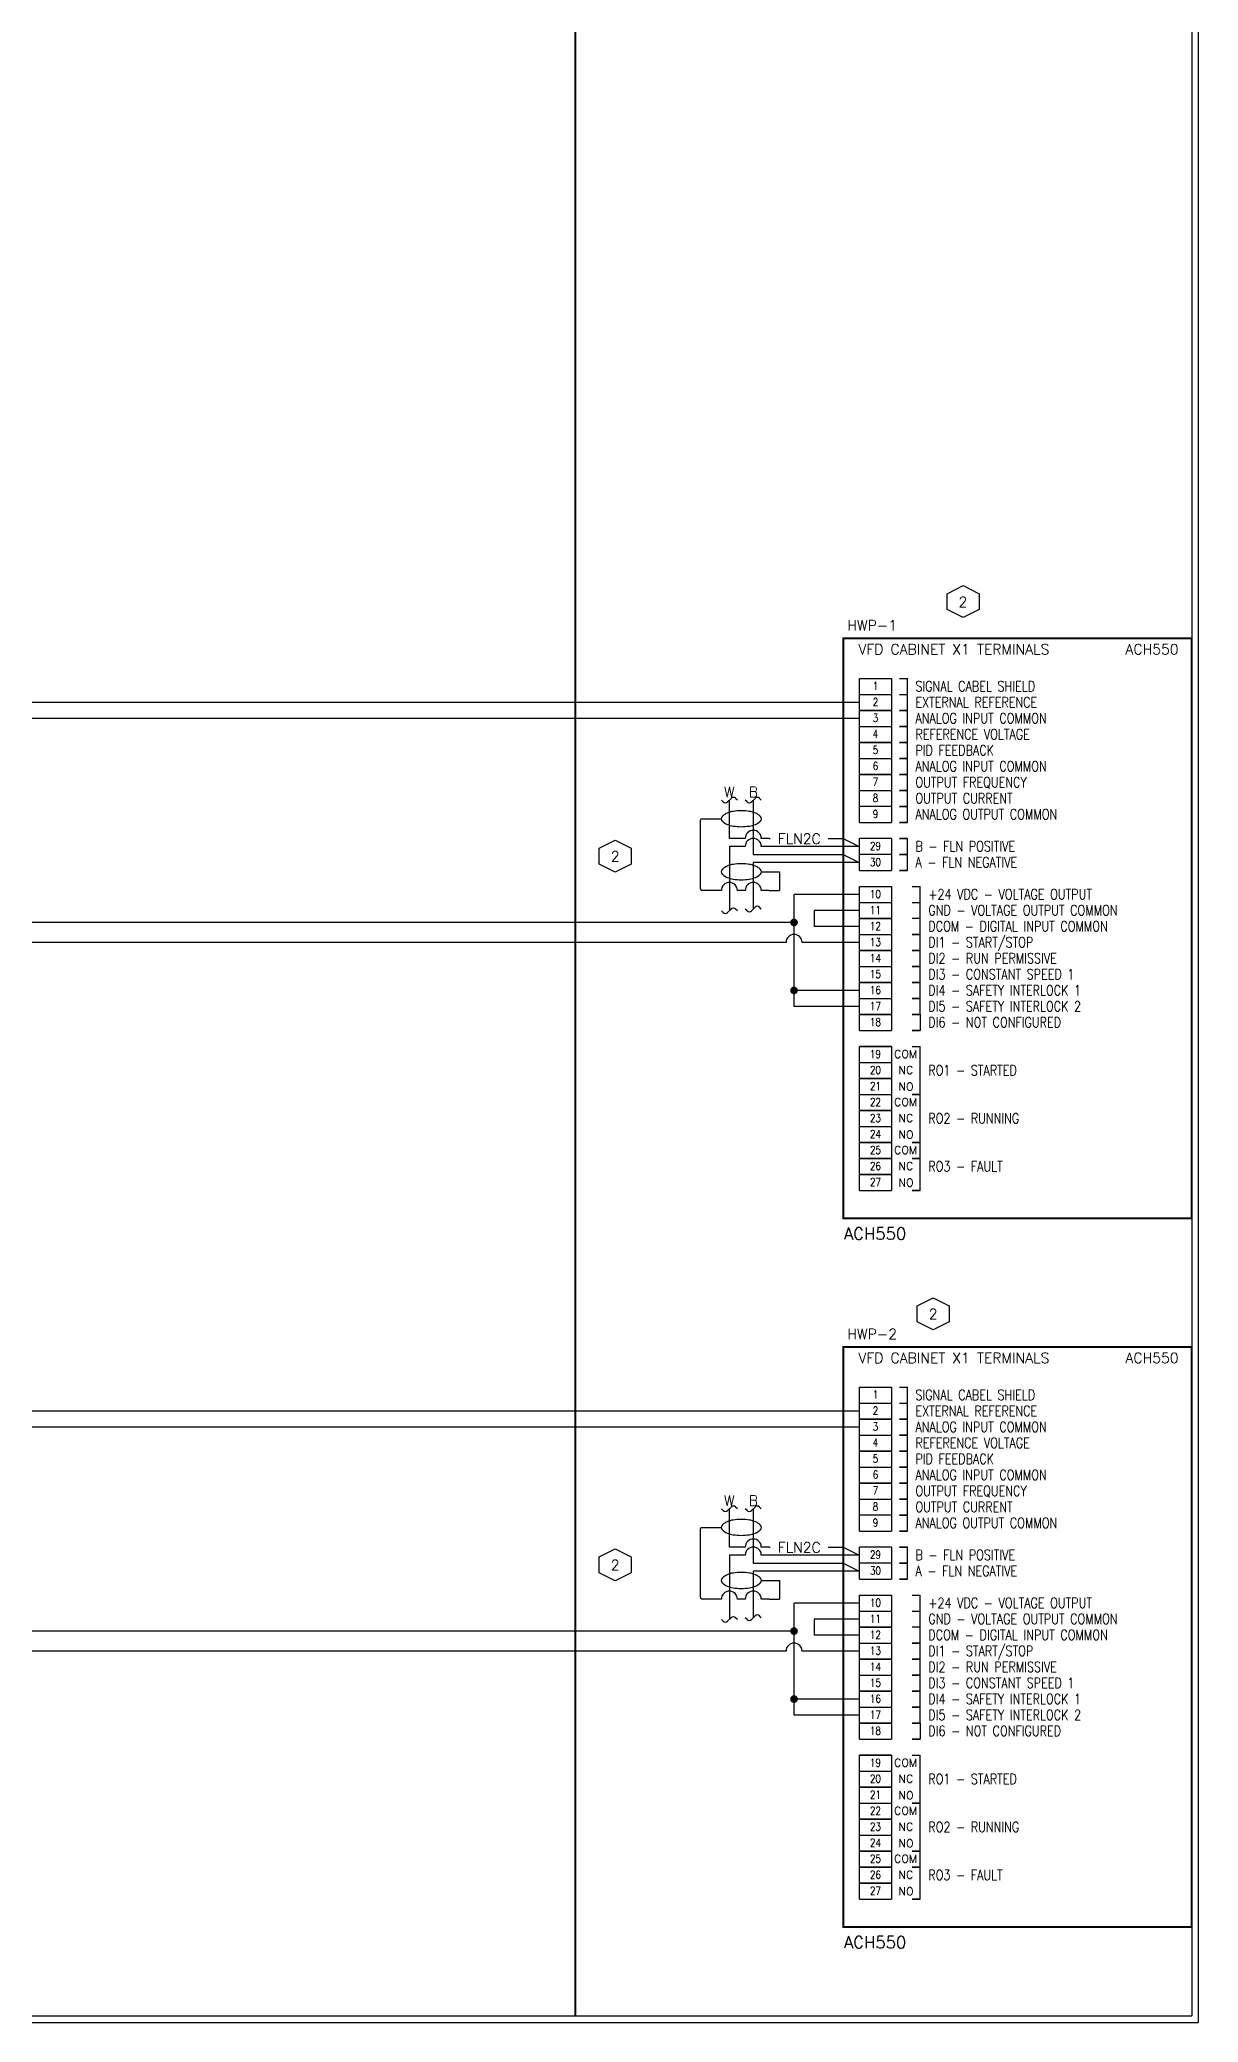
# Model space of a CAD drawing. Extents: x -2.9 to 15.2, y -6.4 to 18.8.
# Drawn here: x 6.18 to 15.23, y -6.41 to 9.08 of the extents above; entities that cross this region are included whole.
import ezdxf
from ezdxf.enums import TextEntityAlignment as Align

# ---------------------------------------------------------------- set-up
doc = ezdxf.new("R2010")
doc.units = 0
doc.header["$LTSCALE"] = 0.25
doc.header["$MEASUREMENT"] = 0
doc.set_wipeout_variables(frame=1)
doc.linetypes.add('DASHED', pattern=[0.75, 0.5, -0.25])
doc.linetypes.add('DOTS', pattern=[0.25, 0, -0.25])
doc.layers.get('0').update_dxf_attribs({"linetype": 'CONTINUOUS'})
for name, color, linetype in [('ELECTRIC', 1, 'CONTINUOUS'), ('MECHSYS', 7, 'CONTINUOUS'), ('TITLE', 7, 'CONTINUOUS'), ('TITLE-REV', 7, 'CONTINUOUS'), ('TITLE_TEXT', 7, 'CONTINUOUS')]:
    doc.layers.add(name, color=color, linetype=linetype)
doc.styles.add('ARIAL', font='helv.shx')
doc.styles.get("Standard").update_dxf_attribs({"font": 'simplex'})
doc.styles.add('TITLES', font='helv.shx', dxfattribs={"width": 0.75})
doc.styles.add('TITLES-JOBNO', font='helv.shx', dxfattribs={"width": 0.75})
doc.styles.add('TITLES-JOBTITLE', font='simplex.shx')
doc.styles.add('TITLES-SYS', font='helv.shx', dxfattribs={"width": 0.875})

# ---------------------------------------------------------------- blocks, each defined once
blk = doc.blocks.new('TITLBLKVL')
at = {"layer": 'TITLE'}
for p in [(20, 31.25), (0, 0)]:
    blk.add_line(p, (20, 0), dxfattribs=at)
at = {"layer": 'TITLE', "color": 134}
for p in [(20.062, 31.312), (-2.25, -0.063)]:
    blk.add_line(p, (20.062, -0.063), dxfattribs=at)
at = {"layer": 'TITLE-REV', "style": 'TITLES-SYS', "width": 0.875}
blk.add_attdef('REVHISTORY', text='', height=0.3, rotation=270, dxfattribs=at).set_placement((-0.37, 31), align=Align.MIDDLE_LEFT)
at = {"layer": 'TITLE_TEXT', "color": 7, "style": 'ARIAL', "width": 0.8}
for tag, p in [('COPY-DATE', (-2.348, 30.103)), ('COPY-NAME', (-2.348, 29.259))]:
    blk.add_attdef(tag, text='', height=0.125, rotation=270, dxfattribs=at).set_placement(p, align=Align.MIDDLE_LEFT)
at = {"layer": 'TITLE_TEXT', "style": 'ARIAL'}
for tag, p in [('BR_DIVISION', (-1.884, 19.009)), ('BR_NAME', (-1.58, 19.009)), ('BR_FAX', (-1.884, 14.088)), ('BR_PHONE', (-1.58, 14.088)), ('BR_COUNTRY', (-1.277, 14.088)), ('BR_CITY', (-0.973, 14.088)), ('BR_ADD2', (-0.67, 14.088)), ('BR_ADD1', (-0.366, 14.088))]:
    blk.add_attdef(tag, text='', height=0.188, rotation=270, dxfattribs=at).set_placement(p, align=Align.MIDDLE_LEFT)
at = {"layer": 'TITLE_TEXT', "style": 'TITLES-SYS', "width": 0.875}
blk.add_attdef('SYSTEM', (-2.094, 10.437), '', height=0.3, rotation=270, dxfattribs=at)
at = {"layer": 'TITLE_TEXT', "style": 'ARIAL', "flags": 8}
for tag, p in [('LOCATION', (-0.762, 10.436)), ('JOB', (-0.319, 10.436))]:
    blk.add_attdef(tag, text='', height=0.2, rotation=270, dxfattribs=at).set_placement(p, align=Align.MIDDLE_LEFT)
at = {"layer": 'TITLE_TEXT', "style": 'ARIAL'}
for tag, p in [('ENGR', (-1.562, 10.031)), ('DR', (-1.562, 8.844)), ('CHECK', (-1.562, 7.562)), ('CDATE', (-1.562, 5.969))]:
    blk.add_attdef(tag, text='', height=0.188, rotation=270, dxfattribs=at).set_placement(p, align=Align.CENTER)
at = {"layer": 'TITLE_TEXT', "style": 'ARIAL', "flags": 8}
blk.add_attdef('EDATE', text='', height=0.188, rotation=270, dxfattribs=at).set_placement((-1.562, 4.156), align=Align.CENTER)
at = {"layer": 'TITLE_TEXT'}
for tag, height, style, width, p in [('DWG', 0.8, 'TITLES', 0.75, (-1.926, 1.594)), ('JOB_NUMBER', 0.37, 'TITLES-JOBNO', 0.6, (-0.518, 1.594)), ('SYSTEM_ID', 0.25, 'TITLES-JOBNO', 0.6, (-0.87, 1.594))]:
    blk.add_attdef(tag, text='', height=height, rotation=270, dxfattribs=dict(at, style=style, width=width)).set_placement(p, align=Align.CENTER)
at = {"layer": 'TITLE_TEXT', "style": 'TITLES-JOBTITLE'}
blk.add_attdef('FULLDWG', text='', height=0.12, rotation=270, dxfattribs=at).set_placement((-2.43, 0), align=Align.RIGHT)
blk = doc.blocks.new('ABB_NO_BYP')
at = {"color": 1, "linetype": 'Continuous'}
for p, q in [((0, -0.062), (0, 0.062)), ((0, 0.062), (0.25, 0.062)), ((0.25, 0.062), (0.25, -0.062)), ((0, -0.188), (0, -0.062)), ((0, -0.062), (0.25, -0.062)), ((0.25, -0.062), (0.25, -0.188)), ((0, -0.312), (0, -0.188)), ((0, -0.188), (0.25, -0.188)), ((0.25, -0.188), (0, -0.188)), ((0.25, -0.188), (0.25, -0.312)), ((0, -0.438), (0, -0.312)), ((0, -0.312), (0.25, -0.312)), ((0, -0.562), (0, -0.438)), ((0, -0.438), (0.25, -0.438)), ((0.25, -0.438), (0, -0.438)), ((0.25, -0.312), (0.25, -0.438)), ((0.25, -0.438), (0.25, -0.562)), ((0, -0.688), (0, -0.562)), ((0, -0.562), (0.25, -0.562)), ((0.25, -0.562), (0.25, -0.688)), ((0, -0.812), (0, -0.688)), ((0.25, -0.688), (0, -0.688)), ((0, -0.688), (0.25, -0.688)), ((0.25, -0.688), (0.25, -0.812)), ((0, -0.938), (0, -0.812)), ((0, -0.812), (0.25, -0.812)), ((0.25, -0.812), (0.25, -0.938)), ((0, -1.062), (0, -0.938)), ((0.25, -0.938), (0, -0.938)), ((0.25, -0.938), (0, -0.938)), ((0, -1.062), (0.25, -1.062)), ((0.25, -0.938), (0.25, -1.062)), ((0.25, -1.188), (0, -1.188)), ((0, -1.312), (0, -1.188)), ((0.25, -1.188), (0.25, -1.312)), ((0.25, -1.312), (0, -1.312)), ((0.25, -1.312), (0, -1.312)), ((0, -1.438), (0, -1.312)), ((0.25, -1.312), (0.25, -1.438)), ((0, -1.438), (0.25, -1.438)), ((0, -1.688), (0, -1.562)), ((0, -1.562), (0.25, -1.562)), ((0, -1.812), (0, -1.688)), ((0, -1.688), (0.25, -1.688)), ((0.25, -1.562), (0.25, -1.688)), ((0.25, -1.688), (0.25, -1.812)), ((0, -1.938), (0, -1.812)), ((0.25, -1.812), (0, -1.812)), ((0, -1.812), (0.25, -1.812)), ((0.25, -1.812), (0.25, -1.938)), ((0, -2.062), (0, -1.938)), ((0, -1.938), (0.25, -1.938)), ((0.25, -1.938), (0.25, -2.062)), ((0, -2.188), (0, -2.062)), ((0, -2.062), (0.25, -2.062)), ((0.25, -2.062), (0, -2.062)), ((0.25, -2.062), (0.25, -2.188)), ((0, -2.312), (0, -2.188)), ((0, -2.188), (0.25, -2.188)), ((0, -2.438), (0, -2.312)), ((0.25, -2.312), (0, -2.312)), ((0, -2.312), (0.25, -2.312)), ((0.25, -2.188), (0.25, -2.312)), ((0.25, -2.312), (0.25, -2.438)), ((0, -2.562), (0, -2.438)), ((0, -2.438), (0.25, -2.438)), ((0.25, -2.438), (0.25, -2.562)), ((0, -2.688), (0, -2.562)), ((0.25, -2.562), (0, -2.562)), ((0, -2.562), (0.25, -2.562)), ((0.25, -2.562), (0.25, -2.688)), ((0, -2.688), (0.25, -2.688)), ((0, -2.938), (0, -2.812)), ((0, -2.812), (0.25, -2.812)), ((0.25, -2.812), (0, -2.812)), ((0, -3.062), (0, -2.938)), ((0, -2.938), (0.25, -2.938)), ((0.25, -2.812), (0.25, -2.938)), ((0.25, -2.938), (0.25, -3.062)), ((0, -3.188), (0, -3.062)), ((0.25, -3.062), (0, -3.062)), ((0, -3.062), (0.25, -3.062)), ((0.25, -3.062), (0.25, -3.188)), ((0, -3.312), (0, -3.188)), ((0, -3.188), (0.25, -3.188)), ((0.25, -3.188), (0.25, -3.312)), ((0, -3.438), (0, -3.312)), ((0, -3.312), (0.25, -3.312)), ((0.25, -3.312), (0, -3.312)), ((0.25, -3.312), (0.25, -3.438)), ((0, -3.562), (0, -3.438)), ((0, -3.438), (0.25, -3.438)), ((0.25, -3.438), (0.25, -3.562)), ((0, -3.688), (0, -3.562)), ((0, -3.562), (0.25, -3.562)), ((0.25, -3.562), (0, -3.562)), ((0.25, -3.562), (0, -3.562)), ((0, -3.812), (0, -3.688)), ((0.25, -3.688), (0, -3.688)), ((0, -3.688), (0.25, -3.688)), ((0.25, -3.562), (0.25, -3.688)), ((0.25, -3.688), (0.25, -3.812)), ((0, -3.938), (0, -3.812)), ((0, -3.812), (0.25, -3.812)), ((0.25, -3.812), (0, -3.812)), ((0.25, -3.812), (0.25, -3.938)), ((0, -3.938), (0.25, -3.938))]:
    blk.add_line(p, q, dxfattribs=at)
at = {"color": 7, "linetype": 'Continuous'}
for p, q in [((0.312, 0.062), (0.375, 0.062)), ((0.375, -0.188), (0.375, 0.062)), ((0.312, -0.062), (0.375, -0.062)), ((0.312, -0.188), (0.375, -0.188)), ((0.375, -0.188), (0.312, -0.188)), ((0.375, -0.438), (0.375, -0.188)), ((0.375, -0.312), (0.312, -0.312)), ((0.312, -0.312), (0.375, -0.312)), ((0.312, -0.438), (0.375, -0.438)), ((0.375, -0.438), (0.312, -0.438)), ((0.375, -0.688), (0.375, -0.438)), ((0.375, -0.562), (0.312, -0.562)), ((0.312, -0.562), (0.375, -0.562)), ((0.375, -0.688), (0.312, -0.688)), ((0.312, -0.688), (0.375, -0.688)), ((0.375, -0.938), (0.375, -0.688)), ((0.312, -0.812), (0.375, -0.812)), ((0.375, -0.812), (0.312, -0.812)), ((0.375, -0.938), (0.312, -0.938)), ((0.312, -0.938), (0.375, -0.938)), ((0.375, -0.938), (0.312, -0.938)), ((0.312, -1.062), (0.375, -1.062)), ((0.375, -1.062), (0.312, -1.062)), ((0.375, -1.062), (0.375, -0.938)), ((0.375, -1.187), (0.312, -1.187)), ((0.312, -1.187), (0.375, -1.187)), ((0.375, -1.312), (0.375, -1.187)), ((0.375, -1.312), (0.312, -1.312)), ((0.312, -1.312), (0.375, -1.312)), ((0.375, -1.312), (0.312, -1.312)), ((0.375, -1.438), (0.375, -1.312)), ((0.375, -1.438), (0.312, -1.438)), ((0.312, -1.438), (0.375, -1.438)), ((0.413, -1.562), (0.475, -1.562)), ((0.413, -1.688), (0.475, -1.688)), ((0.475, -1.812), (0.475, -1.562)), ((0.475, -1.812), (0.413, -1.812)), ((0.475, -2.062), (0.475, -1.812)), ((0.413, -1.938), (0.475, -1.938)), ((0.475, -1.938), (0.413, -1.938)), ((0.475, -2.062), (0.413, -2.062)), ((0.413, -2.062), (0.475, -2.062)), ((0.475, -2.312), (0.475, -2.062)), ((0.475, -2.188), (0.413, -2.188)), ((0.413, -2.188), (0.475, -2.188)), ((0.413, -2.312), (0.475, -2.312)), ((0.475, -2.312), (0.413, -2.312)), ((0.475, -2.562), (0.475, -2.312)), ((0.475, -2.438), (0.413, -2.438)), ((0.413, -2.438), (0.475, -2.438)), ((0.413, -2.562), (0.475, -2.562)), ((0.475, -2.562), (0.413, -2.562)), ((0.413, -2.688), (0.475, -2.688)), ((0.475, -2.688), (0.413, -2.688)), ((0.413, -2.812), (0.475, -2.812)), ((0.475, -3.188), (0.475, -2.812)), ((0.413, -3.188), (0.475, -3.188)), ((0.475, -3.188), (0.413, -3.188)), ((0.475, -3.438), (0.475, -3.188)), ((0.475, -3.688), (0.475, -3.438)), ((0.475, -3.562), (0.413, -3.562)), ((0.413, -3.562), (0.475, -3.562)), ((0.413, -3.688), (0.475, -3.688)), ((0.475, -3.688), (0.413, -3.688)), ((0.475, -3.938), (0.475, -3.688)), ((0.475, -3.938), (0.413, -3.938)), ((0.413, -3.938), (0.475, -3.938))]:
    blk.add_line(p, q, dxfattribs=at)
at = {"color": 7, "linetype": 'Continuous', "const_width": 0.015}
blk.add_lwpolyline([(-0.125, -4.155), (-0.125, 0.375), (2.594, 0.375), (2.594, -4.156)], close=True, dxfattribs=at)
at = {"layer": 'ELECTRIC'}
for p, q in [((0, -1.75), (-0.354, -1.75)), ((-0.354, -1.75), (-0.354, -1.875)), ((0, -1.875), (-0.354, -1.875))]:
    blk.add_line(p, q, dxfattribs=at)
at = {"layer": 'MECHSYS'}
blk.add_line((0.475, -2.562), (0.475, -2.688), dxfattribs=at)
at = {"color": 1}
for s, p in [('VFD CABINET X1 TERMINALS', (-0.008, 0.25)), ('ACH550', (2.078, 0.25))]:
    blk.add_text(s, height=0.08, dxfattribs=at).set_placement(p)
for s, p in [('COM', (0.271, -2.903)), ('NC', (0.305, -3.028)), ('NO', (0.305, -3.158)), ('COM', (0.271, -3.278)), ('NC', (0.305, -3.403)), ('NO', (0.305, -3.533)), ('COM', (0.271, -3.653)), ('NC', (0.305, -3.778)), ('NO', (0.305, -3.908))]:
    blk.add_text(s, height=0.0625).set_placement(p)
at = {"color": 7, "linetype": 'DASHED', "width": 0.8, "flags": 8}
blk.add_attdef('EQUIP', (-0.125, 0.458), '', height=0.12, dxfattribs=at)
blk.add_attdef('LOCAL', text='', height=0.12, dxfattribs=at).set_placement((1.25, 0.458), align=Align.RIGHT)
at = {"color": 1, "linetype": 'DASHED', "width": 0.8, "flags": 8}
for tag, p in [('1', (0.125, -0.028)), ('2', (0.125, -0.153)), ('3', (0.125, -0.278)), ('4', (0.125, -0.403)), ('5', (0.125, -0.528)), ('6', (0.125, -0.653)), ('7', (0.125, -0.778)), ('8', (0.125, -0.903)), ('9', (0.125, -1.028)), ('8', (0.125, -1.278)), ('9', (0.125, -1.403)), ('10', (0.125, -1.653)), ('11', (0.125, -1.778)), ('12', (0.125, -1.903)), ('13', (0.125, -2.028)), ('14', (0.125, -2.153)), ('15', (0.125, -2.278)), ('16', (0.125, -2.403)), ('17', (0.125, -2.528)), ('18', (0.125, -2.653)), ('19', (0.125, -2.903)), ('20', (0.125, -3.028)), ('21', (0.125, -3.153)), ('22', (0.125, -3.278)), ('23', (0.125, -3.403)), ('24', (0.125, -3.528)), ('25', (0.125, -3.653)), ('26', (0.125, -3.778)), ('27', (0.125, -3.903))]:
    blk.add_attdef(tag, text='', height=0.0625, dxfattribs=at).set_placement(p, align=Align.CENTER)
at = {"color": 7, "linetype": 'Continuous', "width": 0.8, "flags": 8}
for p in [(0.438, -0.039), (0.438, -0.164), (0.438, -0.289), (0.438, -0.414), (0.438, -0.539), (0.438, -0.664), (0.438, -0.789), (0.438, -0.914), (0.438, -1.039), (0.438, -1.289), (0.438, -1.414), (0.538, -1.664), (0.538, -1.789), (0.538, -1.914), (0.538, -2.039), (0.538, -2.164), (0.538, -2.289), (0.538, -2.414), (0.538, -2.539), (0.538, -2.664), (0.538, -3.039), (0.538, -3.414), (0.538, -3.789)]:
    blk.add_attdef('TERMD', p, '', height=0.08, dxfattribs=at)
blk = doc.blocks.new('_SYSITAG')
for p, q in [((-0.125, 0.062), (0, 0.125)), ((-0.125, -0.062), (-0.125, 0.062)), ((0, 0.125), (0.125, 0.062)), ((0.125, 0.062), (0.125, -0.062)), ((0, -0.125), (-0.125, -0.062)), ((0.125, -0.062), (0, -0.125))]:
    blk.add_line(p, q)
at = {"color": 1}
blk.add_attdef('TERMTAG', text='', height=0.08, dxfattribs=at).set_placement((-0.001, -0.002), align=Align.MIDDLE)
blk = doc.blocks.new('JUMP-E')
at = {"color": 1}
for p, q in [((-0.0625, 0), (-0.125, 0)), ((0.125, 0), (0.0625, 0))]:
    blk.add_line(p, q, dxfattribs=at)
blk.add_arc((0, 0), 0.0625, 0, 180, dxfattribs=at)
blk = doc.blocks.new('SQB')
for p, q in [((0, 0.125), (-0.027, 0.098)), ((-0.027, 0.027), (0.027, -0.027)), ((0.027, -0.098), (0, -0.125))]:
    blk.add_line(p, q)
for centre, start, end in [((0.008, 0.063), 135, 225), ((-0.008, -0.063), 315, 45)]:
    blk.add_arc(centre, 0.05, start, end)
blk = doc.blocks.new('A$C45081FC0')
at = {"color": 1}
for p, q in [((0.313, 0.587), (0.313, 0.886)), ((0.5, 0.886), (0.5, 0.462)), ((0.1, 0.74), (0.25, 0.74)), ((0.375, 0.587), (0.313, 0.587)), ((0.438, 0.524), (0.313, 0.524)), ((0.313, 0.524), (0.313, 0.021)), ((1.328, 0.524), (0.563, 0.524)), ((0.625, 0.587), (1.203, 0.587)), ((1.203, 0.587), (1.328, 0.524)), ((0.5, 0.462), (1.203, 0.462)), ((0.5, 0.399), (0.5, 0.035)), ((1.328, 0.399), (0.5, 0.399)), ((0.563, 0.326), (0.689, 0.326)), ((0.689, 0.326), (0.704, 0.326)), ((0.704, 0.326), (0.704, 0.18)), ((1.203, 0.462), (1.328, 0.399)), ((0.25, 0.18), (0.188, 0.18)), ((0.438, 0.18), (0.375, 0.18)), ((0.438, 0.18), (0.375, 0.18)), ((0.625, 0.18), (0.563, 0.18)), ((0.625, 0.18), (0.689, 0.18)), ((0.689, 0.18), (0.704, 0.18))]:
    blk.add_line(p, q, dxfattribs=at)
for centre, radius, start, end in [((0.339, 0.678), 0.115, 111.8014, 133.9999), ((0.379, 0.576), 0.225, 99.4076, 111.8014), ((0.406, 0.413), 0.39, 90, 99.4076), ((0.406, 0.413), 0.39, 80.5924, 90), ((0.433, 0.576), 0.225, 68.1986, 80.5924), ((0.474, 0.678), 0.115, 46.0001, 68.1986), ((0.278, 0.74), 0.028, 133.9999, 180), ((0.278, 0.74), 0.028, 180, 226.0001), ((0.339, 0.803), 0.115, 226.0001, 248.1986), ((0.379, 0.905), 0.225, 248.1986, 260.5924), ((0.406, 1.068), 0.39, 260.5924, 270), ((0.406, 1.068), 0.39, 270, 279.4076), ((0.433, 0.905), 0.225, 279.4076, 291.8014), ((0.474, 0.803), 0.115, 291.8014, 313.9999), ((0.535, 0.74), 0.028, 0, 46.0001), ((0.535, 0.74), 0.028, 313.9999, 360), ((0.278, 0.326), 0.028, 133.9999, 180), ((0.278, 0.326), 0.028, 180, 226.0001), ((0.339, 0.263), 0.115, 111.8014, 133.9999), ((0.379, 0.162), 0.225, 99.4076, 111.8014), ((0.406, -0.001), 0.39, 90, 99.4076), ((0.406, -0.001), 0.39, 80.5924, 90), ((0.433, 0.162), 0.225, 68.1986, 80.5924), ((0.474, 0.263), 0.115, 46.0001, 68.1986), ((0.535, 0.326), 0.028, 0, 46.0001), ((0.535, 0.326), 0.028, 313.9999, 360), ((0.313, 0.18), 0.0625, 0, 180), ((0.339, 0.389), 0.115, 226.0001, 248.1986), ((0.379, 0.491), 0.225, 248.1986, 260.5924), ((0.406, 0.653), 0.39, 260.5924, 270), ((0.406, 0.653), 0.39, 270, 279.4076), ((0.5, 0.18), 0.0625, 0, 180), ((0.433, 0.491), 0.225, 279.4076, 291.8014), ((0.474, 0.389), 0.115, 291.8014, 313.9999)]:
    blk.add_arc(centre, radius, start, end, dxfattribs=at)
at = {"layer": 'ELECTRIC', "color": 1}
for p, q in [((0.087, 0.193), (0.087, 0.728)), ((0.188, 0.18), (0.1, 0.18))]:
    blk.add_line(p, q, dxfattribs=at)
at = {"layer": 'ELECTRIC'}
blk.add_line((0.313, 0.524), (0.313, 0.282), dxfattribs=at)
blk.add_arc((0.1, 0.728), 0.0125, 90, 180, dxfattribs=at)
at = {"layer": 'ELECTRIC', "color": 1}
blk.add_arc((0.1, 0.193), 0.0125, 180, 270, dxfattribs=at)
at = {"color": 1, "xscale": 0.5, "yscale": 0.5, "zscale": 0.5, "rotation": 270}
for p in [(0.313, 0.886), (0.5, 0.886), (0.313, 0.021), (0.5, 0.035)]:
    blk.add_blockref('SQB', p, dxfattribs=at)
at = {"color": 2, "linetype": 'DOTS'}
blk.add_blockref('JUMP-E', (0.5, 0.587), dxfattribs=at)
at = {"layer": 'ELECTRIC'}
for s, p in [('W', (0.313, 0.886)), ('B', (0.5, 0.886))]:
    blk.add_text(s, height=0.08, dxfattribs=at).set_placement(p, align=Align.BOTTOM_CENTER)
at = {"layer": 'ELECTRIC', "insert": (0.859, 0.584), "char_height": 0.08, "width": 0.45003, "attachment_point": 5, "bg_fill": 3, "box_fill_scale": 1, "bg_fill_color": 256, "bg_fill_transparency": 3932447}
blk.add_mtext('\\pxqc;FLN2C', dxfattribs=at)
at = {"color": 2, "linetype": 'DOTS'}
blk.add_blockref('JUMP-E', (0.5, 0.524), dxfattribs=at)

msp = doc.modelspace()

# ---------------------------------------------------------------- linework, layer by layer
msp.add_lwpolyline([(10.359, 18.738, 0.015, 0.015, 0), (10.359, -6.356, 0.015, 0.015, 0)], format="xyseb")
at = {"layer": 'ELECTRIC'}
for p, q in [((12.578, 3.905), (1.984, 3.905)), ((12.578, 3.78), (1.984, 3.78)), ((12.578, 2.405), (12.067, 2.405)), ((12.067, 1.53), (12.067, 2.405)), ((12.067, 2.186), (1.984, 2.186)), ((12.005, 2.03), (2.578, 2.03)), ((12.578, 2.03), (12.13, 2.03)), ((12.578, 1.655), (12.067, 1.655)), ((12.578, 1.53), (12.067, 1.53)), ((12.578, -1.631), (1.984, -1.631)), ((12.578, -1.756), (1.984, -1.756)), ((12.578, -3.131), (12.067, -3.131)), ((12.067, -4.006), (12.067, -3.131)), ((12.067, -3.35), (1.984, -3.35)), ((12.005, -3.506), (2.578, -3.506)), ((12.578, -3.506), (12.13, -3.506)), ((12.578, -3.881), (12.067, -3.881)), ((12.578, -4.006), (12.067, -4.006))]:
    msp.add_line(p, q, dxfattribs=at)
at = {"layer": 'ELECTRIC', "const_width": 0.03}
for points in [[(12.052, 2.186, 1), (12.082, 2.186, 1)], [(12.052, 1.655, 1), (12.082, 1.655, 1)], [(12.052, -3.35, 1), (12.082, -3.35, 1)], [(12.052, -3.881, 1), (12.082, -3.881, 1)]]:
    msp.add_lwpolyline(points, format="xyb", close=True, dxfattribs=at)
at = {"layer": 'ELECTRIC'}
for centre in [(12.067, 2.03), (12.067, -3.506)]:
    msp.add_arc(centre, 0.0625, 0, 180, dxfattribs=at)

# ---------------------------------------------------------------- block references
for p in [(10.671, 2.704), (10.671, -2.832)]:
    msp.add_blockref('_SYSITAG', p).add_auto_attribs({'TERMTAG': '2'})
ref = msp.add_blockref('ABB_NO_BYP', (12.578, 4.03), dxfattribs=at)
ref.add_attrib('TERMD', 'B - FLN POSITIVE', (13.015, 2.741), dxfattribs={"layer": '0', "color": 7, "linetype": 'Continuous', "height": 0.08, "width": 0.8})
ref.add_attrib('TERMD', 'A - FLN NEGATIVE', (13.015, 2.616), dxfattribs={"layer": '0', "color": 7, "linetype": 'Continuous', "height": 0.08, "width": 0.8})
ref.add_attrib('TERMD', 'GND - VOLTAGE OUTPUT COMMON', (13.116, 2.241), dxfattribs={"layer": '0', "color": 7, "linetype": 'Continuous', "height": 0.08, "width": 0.8})
ref.add_attrib('TERMD', '+24 VDC - VOLTAGE OUTPUT', (13.116, 2.366), dxfattribs={"layer": '0', "color": 7, "linetype": 'Continuous', "height": 0.08, "width": 0.8})
ref.add_attrib('TERMD', 'DI1 - START/STOP', (13.116, 1.991), dxfattribs={"layer": '0', "color": 7, "linetype": 'Continuous', "height": 0.08, "width": 0.8})
ref.add_attrib('TERMD', 'DCOM - DIGITAL INPUT COMMON', (13.116, 2.116), dxfattribs={"layer": '0', "color": 7, "linetype": 'Continuous', "height": 0.08, "width": 0.8})
ref.add_attrib('TERMD', 'ANALOG OUTPUT COMMON', (13.015, 2.991), dxfattribs={"layer": '0', "color": 7, "linetype": 'Continuous', "height": 0.08, "width": 0.8})
ref.add_attrib('TERMD', 'EXTERNAL REFERENCE', (13.015, 3.866), dxfattribs={"layer": '0', "color": 7, "linetype": 'Continuous', "height": 0.08, "width": 0.8})
ref.add_attrib('TERMD', 'ANALOG INPUT COMMON', (13.015, 3.741), dxfattribs={"layer": '0', "color": 7, "linetype": 'Continuous', "height": 0.08, "width": 0.8})
ref.add_attrib('TERMD', 'PID FEEDBACK', (13.015, 3.491), dxfattribs={"layer": '0', "color": 7, "linetype": 'Continuous', "height": 0.08, "width": 0.8})
ref.add_attrib('TERMD', 'ANALOG INPUT COMMON', (13.015, 3.366), dxfattribs={"layer": '0', "color": 7, "linetype": 'Continuous', "height": 0.08, "width": 0.8})
ref.add_attrib('TERMD', 'OUTPUT FREQUENCY', (13.015, 3.241), dxfattribs={"layer": '0', "color": 7, "linetype": 'Continuous', "height": 0.08, "width": 0.8})
ref.add_attrib('TERMD', 'OUTPUT CURRENT', (13.015, 3.116), dxfattribs={"layer": '0', "color": 7, "linetype": 'Continuous', "height": 0.08, "width": 0.8})
ref.add_attrib('TERMD', 'REFERENCE VOLTAGE', (13.015, 3.616), dxfattribs={"layer": '0', "color": 7, "linetype": 'Continuous', "height": 0.08, "width": 0.8})
ref.add_attrib('TERMD', 'SIGNAL CABEL SHIELD', (13.015, 3.991), dxfattribs={"layer": '0', "color": 7, "linetype": 'Continuous', "height": 0.08, "width": 0.8})
ref.add_attrib('TERMD', 'DI6 - NOT CONFIGURED', (13.116, 1.366), dxfattribs={"layer": '0', "color": 7, "linetype": 'Continuous', "height": 0.08, "width": 0.8})
ref.add_attrib('TERMD', 'DI5 - SAFETY INTERLOCK 2', (13.116, 1.491), dxfattribs={"layer": '0', "color": 7, "linetype": 'Continuous', "height": 0.08, "width": 0.8})
ref.add_attrib('TERMD', 'DI3 - CONSTANT SPEED 1', (13.116, 1.741), dxfattribs={"layer": '0', "color": 7, "linetype": 'Continuous', "height": 0.08, "width": 0.8})
ref.add_attrib('TERMD', 'DI2 - RUN PERMISSIVE', (13.116, 1.866), dxfattribs={"layer": '0', "color": 7, "linetype": 'Continuous', "height": 0.08, "width": 0.8})
ref.add_attrib('TERMD', 'DI4 - SAFETY INTERLOCK 1', (13.116, 1.616), dxfattribs={"layer": '0', "color": 7, "linetype": 'Continuous', "height": 0.08, "width": 0.8})
ref.add_attrib('TERMD', 'RO2 - RUNNING', (13.116, 0.616), dxfattribs={"layer": '0', "color": 7, "linetype": 'Continuous', "height": 0.08, "width": 0.8})
ref.add_attrib('TERMD', 'RO3 - FAULT', (13.116, 0.241), dxfattribs={"layer": '0', "color": 7, "linetype": 'Continuous', "height": 0.08, "width": 0.8})
ref.add_attrib('TERMD', 'RO1 - STARTED', (13.116, 0.991), dxfattribs={"layer": '0', "color": 7, "linetype": 'Continuous', "height": 0.08, "width": 0.8})
ref.add_attrib('8', '29', dxfattribs={"layer": '0', "color": 1, "linetype": 'DASHED', "height": 0.0625, "width": 0.8}).set_placement((12.703, 2.752), align=Align.CENTER)
ref.add_attrib('9', '30', dxfattribs={"layer": '0', "color": 1, "linetype": 'DASHED', "height": 0.0625, "width": 0.8}).set_placement((12.703, 2.627), align=Align.CENTER)
ref.add_attrib('10', '10', dxfattribs={"layer": '0', "color": 1, "linetype": 'DASHED', "height": 0.0625, "width": 0.8}).set_placement((12.703, 2.377), align=Align.CENTER)
ref.add_attrib('11', '11', dxfattribs={"layer": '0', "color": 1, "linetype": 'DASHED', "height": 0.0625, "width": 0.8}).set_placement((12.703, 2.252), align=Align.CENTER)
ref.add_attrib('12', '12', dxfattribs={"layer": '0', "color": 1, "linetype": 'DASHED', "height": 0.0625, "width": 0.8}).set_placement((12.703, 2.127), align=Align.CENTER)
ref.add_attrib('13', '13', dxfattribs={"layer": '0', "color": 1, "linetype": 'DASHED', "height": 0.0625, "width": 0.8}).set_placement((12.703, 2.002), align=Align.CENTER)
ref.add_attrib('14', '14', dxfattribs={"layer": '0', "color": 1, "linetype": 'DASHED', "height": 0.0625, "width": 0.8}).set_placement((12.703, 1.877), align=Align.CENTER)
ref.add_attrib('15', '15', dxfattribs={"layer": '0', "color": 1, "linetype": 'DASHED', "height": 0.0625, "width": 0.8}).set_placement((12.703, 1.752), align=Align.CENTER)
ref.add_attrib('16', '16', dxfattribs={"layer": '0', "color": 1, "linetype": 'DASHED', "height": 0.0625, "width": 0.8}).set_placement((12.703, 1.627), align=Align.CENTER)
ref.add_attrib('17', '17', dxfattribs={"layer": '0', "color": 1, "linetype": 'DASHED', "height": 0.0625, "width": 0.8}).set_placement((12.703, 1.502), align=Align.CENTER)
ref.add_attrib('18', '18', dxfattribs={"layer": '0', "color": 1, "linetype": 'DASHED', "height": 0.0625, "width": 0.8}).set_placement((12.703, 1.377), align=Align.CENTER)
ref.add_attrib('19', '19', dxfattribs={"layer": '0', "color": 1, "linetype": 'DASHED', "height": 0.0625, "width": 0.8}).set_placement((12.703, 1.127), align=Align.CENTER)
ref.add_attrib('20', '20', dxfattribs={"layer": '0', "color": 1, "linetype": 'DASHED', "height": 0.0625, "width": 0.8}).set_placement((12.703, 1.002), align=Align.CENTER)
ref.add_attrib('21', '21', dxfattribs={"layer": '0', "color": 1, "linetype": 'DASHED', "height": 0.0625, "width": 0.8}).set_placement((12.703, 0.877), align=Align.CENTER)
ref.add_attrib('22', '22', dxfattribs={"layer": '0', "color": 1, "linetype": 'DASHED', "height": 0.0625, "width": 0.8}).set_placement((12.703, 0.752), align=Align.CENTER)
ref.add_attrib('23', '23', dxfattribs={"layer": '0', "color": 1, "linetype": 'DASHED', "height": 0.0625, "width": 0.8}).set_placement((12.703, 0.627), align=Align.CENTER)
ref.add_attrib('24', '24', dxfattribs={"layer": '0', "color": 1, "linetype": 'DASHED', "height": 0.0625, "width": 0.8}).set_placement((12.703, 0.502), align=Align.CENTER)
ref.add_attrib('25', '25', dxfattribs={"layer": '0', "color": 1, "linetype": 'DASHED', "height": 0.0625, "width": 0.8}).set_placement((12.703, 0.377), align=Align.CENTER)
ref.add_attrib('26', '26', dxfattribs={"layer": '0', "color": 1, "linetype": 'DASHED', "height": 0.0625, "width": 0.8}).set_placement((12.703, 0.252), align=Align.CENTER)
ref.add_attrib('27', '27', dxfattribs={"layer": '0', "color": 1, "linetype": 'DASHED', "height": 0.0625, "width": 0.8}).set_placement((12.703, 0.127), align=Align.CENTER)
ref.add_attrib('9', '9', dxfattribs={"layer": '0', "color": 1, "linetype": 'DASHED', "height": 0.0625, "width": 0.8}).set_placement((12.703, 3.002), align=Align.CENTER)
ref.add_attrib('8', '8', dxfattribs={"layer": '0', "color": 1, "linetype": 'DASHED', "height": 0.0625, "width": 0.8}).set_placement((12.703, 3.127), align=Align.CENTER)
ref.add_attrib('7', '7', dxfattribs={"layer": '0', "color": 1, "linetype": 'DASHED', "height": 0.0625, "width": 0.8}).set_placement((12.703, 3.252), align=Align.CENTER)
ref.add_attrib('6', '6', dxfattribs={"layer": '0', "color": 1, "linetype": 'DASHED', "height": 0.0625, "width": 0.8}).set_placement((12.703, 3.377), align=Align.CENTER)
ref.add_attrib('5', '5', dxfattribs={"layer": '0', "color": 1, "linetype": 'DASHED', "height": 0.0625, "width": 0.8}).set_placement((12.703, 3.502), align=Align.CENTER)
ref.add_attrib('4', '4', dxfattribs={"layer": '0', "color": 1, "linetype": 'DASHED', "height": 0.0625, "width": 0.8}).set_placement((12.703, 3.627), align=Align.CENTER)
ref.add_attrib('3', '3', dxfattribs={"layer": '0', "color": 1, "linetype": 'DASHED', "height": 0.0625, "width": 0.8}).set_placement((12.703, 3.752), align=Align.CENTER)
ref.add_attrib('2', '2', dxfattribs={"layer": '0', "color": 1, "linetype": 'DASHED', "height": 0.0625, "width": 0.8}).set_placement((12.703, 3.877), align=Align.CENTER)
ref.add_attrib('1', '1', dxfattribs={"layer": '0', "color": 1, "linetype": 'DASHED', "height": 0.0625, "width": 0.8}).set_placement((12.703, 4.002), align=Align.CENTER)
ref = msp.add_blockref('ABB_NO_BYP', (12.578, -1.506), dxfattribs=at)
ref.add_attrib('TERMD', 'B - FLN POSITIVE', (13.015, -2.795), dxfattribs={"layer": '0', "color": 7, "linetype": 'Continuous', "height": 0.08, "width": 0.8})
ref.add_attrib('TERMD', 'A - FLN NEGATIVE', (13.015, -2.92), dxfattribs={"layer": '0', "color": 7, "linetype": 'Continuous', "height": 0.08, "width": 0.8})
ref.add_attrib('TERMD', 'GND - VOLTAGE OUTPUT COMMON', (13.116, -3.295), dxfattribs={"layer": '0', "color": 7, "linetype": 'Continuous', "height": 0.08, "width": 0.8})
ref.add_attrib('TERMD', '+24 VDC - VOLTAGE OUTPUT', (13.116, -3.17), dxfattribs={"layer": '0', "color": 7, "linetype": 'Continuous', "height": 0.08, "width": 0.8})
ref.add_attrib('TERMD', 'DI1 - START/STOP', (13.116, -3.545), dxfattribs={"layer": '0', "color": 7, "linetype": 'Continuous', "height": 0.08, "width": 0.8})
ref.add_attrib('TERMD', 'DCOM - DIGITAL INPUT COMMON', (13.116, -3.42), dxfattribs={"layer": '0', "color": 7, "linetype": 'Continuous', "height": 0.08, "width": 0.8})
ref.add_attrib('TERMD', 'ANALOG OUTPUT COMMON', (13.015, -2.545), dxfattribs={"layer": '0', "color": 7, "linetype": 'Continuous', "height": 0.08, "width": 0.8})
ref.add_attrib('TERMD', 'EXTERNAL REFERENCE', (13.015, -1.67), dxfattribs={"layer": '0', "color": 7, "linetype": 'Continuous', "height": 0.08, "width": 0.8})
ref.add_attrib('TERMD', 'ANALOG INPUT COMMON', (13.015, -1.795), dxfattribs={"layer": '0', "color": 7, "linetype": 'Continuous', "height": 0.08, "width": 0.8})
ref.add_attrib('TERMD', 'PID FEEDBACK', (13.015, -2.045), dxfattribs={"layer": '0', "color": 7, "linetype": 'Continuous', "height": 0.08, "width": 0.8})
ref.add_attrib('TERMD', 'ANALOG INPUT COMMON', (13.015, -2.17), dxfattribs={"layer": '0', "color": 7, "linetype": 'Continuous', "height": 0.08, "width": 0.8})
ref.add_attrib('TERMD', 'OUTPUT FREQUENCY', (13.015, -2.295), dxfattribs={"layer": '0', "color": 7, "linetype": 'Continuous', "height": 0.08, "width": 0.8})
ref.add_attrib('TERMD', 'OUTPUT CURRENT', (13.015, -2.42), dxfattribs={"layer": '0', "color": 7, "linetype": 'Continuous', "height": 0.08, "width": 0.8})
ref.add_attrib('TERMD', 'REFERENCE VOLTAGE', (13.015, -1.92), dxfattribs={"layer": '0', "color": 7, "linetype": 'Continuous', "height": 0.08, "width": 0.8})
ref.add_attrib('TERMD', 'SIGNAL CABEL SHIELD', (13.015, -1.545), dxfattribs={"layer": '0', "color": 7, "linetype": 'Continuous', "height": 0.08, "width": 0.8})
ref.add_attrib('TERMD', 'DI6 - NOT CONFIGURED', (13.116, -4.17), dxfattribs={"layer": '0', "color": 7, "linetype": 'Continuous', "height": 0.08, "width": 0.8})
ref.add_attrib('TERMD', 'DI5 - SAFETY INTERLOCK 2', (13.116, -4.045), dxfattribs={"layer": '0', "color": 7, "linetype": 'Continuous', "height": 0.08, "width": 0.8})
ref.add_attrib('TERMD', 'DI3 - CONSTANT SPEED 1', (13.116, -3.795), dxfattribs={"layer": '0', "color": 7, "linetype": 'Continuous', "height": 0.08, "width": 0.8})
ref.add_attrib('TERMD', 'DI2 - RUN PERMISSIVE', (13.116, -3.67), dxfattribs={"layer": '0', "color": 7, "linetype": 'Continuous', "height": 0.08, "width": 0.8})
ref.add_attrib('TERMD', 'DI4 - SAFETY INTERLOCK 1', (13.116, -3.92), dxfattribs={"layer": '0', "color": 7, "linetype": 'Continuous', "height": 0.08, "width": 0.8})
ref.add_attrib('TERMD', 'RO2 - RUNNING', (13.116, -4.92), dxfattribs={"layer": '0', "color": 7, "linetype": 'Continuous', "height": 0.08, "width": 0.8})
ref.add_attrib('TERMD', 'RO3 - FAULT', (13.116, -5.295), dxfattribs={"layer": '0', "color": 7, "linetype": 'Continuous', "height": 0.08, "width": 0.8})
ref.add_attrib('TERMD', 'RO1 - STARTED', (13.116, -4.545), dxfattribs={"layer": '0', "color": 7, "linetype": 'Continuous', "height": 0.08, "width": 0.8})
ref.add_attrib('8', '29', dxfattribs={"layer": '0', "color": 1, "linetype": 'DASHED', "height": 0.0625, "width": 0.8}).set_placement((12.703, -2.784), align=Align.CENTER)
ref.add_attrib('9', '30', dxfattribs={"layer": '0', "color": 1, "linetype": 'DASHED', "height": 0.0625, "width": 0.8}).set_placement((12.703, -2.909), align=Align.CENTER)
ref.add_attrib('10', '10', dxfattribs={"layer": '0', "color": 1, "linetype": 'DASHED', "height": 0.0625, "width": 0.8}).set_placement((12.703, -3.159), align=Align.CENTER)
ref.add_attrib('11', '11', dxfattribs={"layer": '0', "color": 1, "linetype": 'DASHED', "height": 0.0625, "width": 0.8}).set_placement((12.703, -3.284), align=Align.CENTER)
ref.add_attrib('12', '12', dxfattribs={"layer": '0', "color": 1, "linetype": 'DASHED', "height": 0.0625, "width": 0.8}).set_placement((12.703, -3.409), align=Align.CENTER)
ref.add_attrib('13', '13', dxfattribs={"layer": '0', "color": 1, "linetype": 'DASHED', "height": 0.0625, "width": 0.8}).set_placement((12.703, -3.534), align=Align.CENTER)
ref.add_attrib('14', '14', dxfattribs={"layer": '0', "color": 1, "linetype": 'DASHED', "height": 0.0625, "width": 0.8}).set_placement((12.703, -3.659), align=Align.CENTER)
ref.add_attrib('15', '15', dxfattribs={"layer": '0', "color": 1, "linetype": 'DASHED', "height": 0.0625, "width": 0.8}).set_placement((12.703, -3.784), align=Align.CENTER)
ref.add_attrib('16', '16', dxfattribs={"layer": '0', "color": 1, "linetype": 'DASHED', "height": 0.0625, "width": 0.8}).set_placement((12.703, -3.909), align=Align.CENTER)
ref.add_attrib('17', '17', dxfattribs={"layer": '0', "color": 1, "linetype": 'DASHED', "height": 0.0625, "width": 0.8}).set_placement((12.703, -4.034), align=Align.CENTER)
ref.add_attrib('18', '18', dxfattribs={"layer": '0', "color": 1, "linetype": 'DASHED', "height": 0.0625, "width": 0.8}).set_placement((12.703, -4.159), align=Align.CENTER)
ref.add_attrib('19', '19', dxfattribs={"layer": '0', "color": 1, "linetype": 'DASHED', "height": 0.0625, "width": 0.8}).set_placement((12.703, -4.409), align=Align.CENTER)
ref.add_attrib('20', '20', dxfattribs={"layer": '0', "color": 1, "linetype": 'DASHED', "height": 0.0625, "width": 0.8}).set_placement((12.703, -4.534), align=Align.CENTER)
ref.add_attrib('21', '21', dxfattribs={"layer": '0', "color": 1, "linetype": 'DASHED', "height": 0.0625, "width": 0.8}).set_placement((12.703, -4.659), align=Align.CENTER)
ref.add_attrib('22', '22', dxfattribs={"layer": '0', "color": 1, "linetype": 'DASHED', "height": 0.0625, "width": 0.8}).set_placement((12.703, -4.784), align=Align.CENTER)
ref.add_attrib('23', '23', dxfattribs={"layer": '0', "color": 1, "linetype": 'DASHED', "height": 0.0625, "width": 0.8}).set_placement((12.703, -4.909), align=Align.CENTER)
ref.add_attrib('24', '24', dxfattribs={"layer": '0', "color": 1, "linetype": 'DASHED', "height": 0.0625, "width": 0.8}).set_placement((12.703, -5.034), align=Align.CENTER)
ref.add_attrib('25', '25', dxfattribs={"layer": '0', "color": 1, "linetype": 'DASHED', "height": 0.0625, "width": 0.8}).set_placement((12.703, -5.159), align=Align.CENTER)
ref.add_attrib('26', '26', dxfattribs={"layer": '0', "color": 1, "linetype": 'DASHED', "height": 0.0625, "width": 0.8}).set_placement((12.703, -5.284), align=Align.CENTER)
ref.add_attrib('27', '27', dxfattribs={"layer": '0', "color": 1, "linetype": 'DASHED', "height": 0.0625, "width": 0.8}).set_placement((12.703, -5.409), align=Align.CENTER)
ref.add_attrib('9', '9', dxfattribs={"layer": '0', "color": 1, "linetype": 'DASHED', "height": 0.0625, "width": 0.8}).set_placement((12.703, -2.534), align=Align.CENTER)
ref.add_attrib('8', '8', dxfattribs={"layer": '0', "color": 1, "linetype": 'DASHED', "height": 0.0625, "width": 0.8}).set_placement((12.703, -2.409), align=Align.CENTER)
ref.add_attrib('7', '7', dxfattribs={"layer": '0', "color": 1, "linetype": 'DASHED', "height": 0.0625, "width": 0.8}).set_placement((12.703, -2.284), align=Align.CENTER)
ref.add_attrib('6', '6', dxfattribs={"layer": '0', "color": 1, "linetype": 'DASHED', "height": 0.0625, "width": 0.8}).set_placement((12.703, -2.159), align=Align.CENTER)
ref.add_attrib('5', '5', dxfattribs={"layer": '0', "color": 1, "linetype": 'DASHED', "height": 0.0625, "width": 0.8}).set_placement((12.703, -2.034), align=Align.CENTER)
ref.add_attrib('4', '4', dxfattribs={"layer": '0', "color": 1, "linetype": 'DASHED', "height": 0.0625, "width": 0.8}).set_placement((12.703, -1.909), align=Align.CENTER)
ref.add_attrib('3', '3', dxfattribs={"layer": '0', "color": 1, "linetype": 'DASHED', "height": 0.0625, "width": 0.8}).set_placement((12.703, -1.784), align=Align.CENTER)
ref.add_attrib('2', '2', dxfattribs={"layer": '0', "color": 1, "linetype": 'DASHED', "height": 0.0625, "width": 0.8}).set_placement((12.703, -1.659), align=Align.CENTER)
ref.add_attrib('1', '1', dxfattribs={"layer": '0', "color": 1, "linetype": 'DASHED', "height": 0.0625, "width": 0.8}).set_placement((12.703, -1.534), align=Align.CENTER)
at = {"layer": 'MECHSYS', "xscale": 0.8033, "yscale": 0.8033, "zscale": 0.8033}
msp.add_blockref('TITLBLKVL', (-0.891, -6.356), dxfattribs=at)
at = {"layer": 'MECHSYS'}
for p in [(13.387, 4.692), (13.155, -0.871)]:
    msp.add_blockref('_SYSITAG', p, dxfattribs=at).add_auto_attribs({'TERMTAG': '2'})

# ---------------------------------------------------------------- texts
at = {"layer": 'ELECTRIC', "color": 1}
for s, p in [('HWP-1', (12.484, 4.467)), ('HWP-2', (12.484, -1.069))]:
    msp.add_text(s, height=0.08, dxfattribs=at).set_placement(p)
at = {"layer": 'ELECTRIC'}
for p in [(12.457, -0.292), (12.457, -5.828)]:
    msp.add_text('ACH550', height=0.0938, dxfattribs=at).set_placement(p)

# ---------------------------------------------------------------- next in the draw order: block references
for p in [(11.249, 2.256), (11.249, -3.28)]:
    msp.add_blockref('A$C45081FC0', p, dxfattribs=at)

# ---------------------------------------------------------------- next in the draw order: wipeouts: each hides what was drawn before it
msp.add_wipeout([(6.441, -2.152), (6.777, -2.152), (6.777, -2.016), (6.441, -2.016)]).dxf.layer = 'ELECTRIC'

doc.saveas('drawing.dxf')
